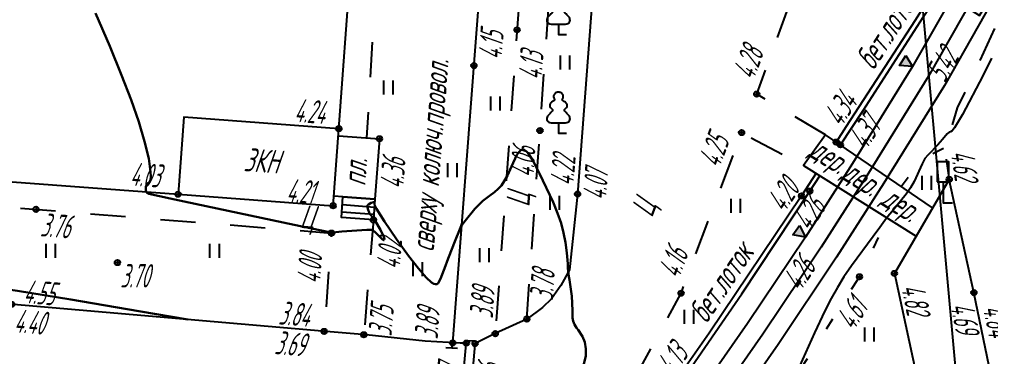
# Model space of a CAD drawing. Extents: x 1233805 to 1234355, y 654698 to 655114.
# Drawn here: x 1233990.83 to 1234032.35, y 654984 to 654998.42 of the extents above; entities that cross this region are included whole.
import ezdxf

# ---------------------------------------------------------------- set-up
doc = ezdxf.new("R2010")
doc.units = 0
doc.linetypes.add('ИИDash_05_15', pattern=[2, 0.5, -1.5])
doc.linetypes.add('ИИDash_15_15', pattern=[3, 1.5, -1.5])
for name, color, linetype, lineweight in [('ИИ_ВОДОПРОВОДЫ', 80, 'Continuous', 25), ('ИИ_ГОРИЗОНТАЛИ_ОСН', 32, 'Continuous', 25), ('ИИ_ГОРИЗОНТАЛИ_УТОЛЩ', 32, 'Continuous', 30), ('ИИ_ДОРОГИ_АД', 7, 'Continuous', 25), ('ИИ_ДОРОГИ_ЖД', 7, 'Continuous', 25), ('ИИ_ОГРАДЫ', 7, 'Continuous', 25), ('ИИ_ОТМЕТКИ', 7, 'Continuous', 25), ('ИИ_СООРУЖЕНИЕ', 7, 'Continuous', 25), ('ИИ_СТРОЕНИЕ', 7, 'Continuous', 25), ('ИИ_УГОДЬЯ', 7, 'Continuous', 25)]:
    doc.layers.add(name, color=color, linetype=linetype, lineweight=lineweight)
doc.styles.add('VNIPISIMPLEXCUR', font='simplex.shx', dxfattribs={"width": 0.8, "oblique": 15})
doc.styles.add('ГОСТ 2.304 КУРСИВ', font='cs_gost2304.shx', dxfattribs={"oblique": 15})
doc.linetypes.add('ИИ05155', pattern='A,0,[41,3dservice.shx,S=3,R=0,X=0,Y=0],-12', length=12)
doc.linetypes.add('ИИ054741_6', pattern='A,2,-0.5,[35,3dservice.shx,S=1,R=0,X=0,Y=0],-0.5,2', length=5)
doc.linetypes.add('ИИ251222', pattern='A,2,-2,3,-0.6,["В",VNIPISIMPLEXCUR,S=2,R=0,X=0,Y=-1],-2.8,3,-2,8,-2,8,-2,6', length=41.4)

# ---------------------------------------------------------------- blocks, each defined once
blk = doc.blocks.new('ИИ05401')
at = {"color": 0, "linetype": 'Continuous', "lineweight": 25}
for points in [[(-0.4, 1.2), (-0.4, 0)], [(0.4, 1.2), (0.4, 0)]]:
    blk.add_lwpolyline(points, dxfattribs=at)
blk = doc.blocks.new('ИИ053881')
at = {"color": 0, "linetype": 'Continuous', "lineweight": 25}
blk.add_lwpolyline([(0, 0.875), (0.129, 0.876), (0.342, 0.878), (0.479, 0.882), (0.614, 0.891), (0.726, 0.907), (0.816, 0.94), (0.906, 1), (0.956, 1.071), (0.983, 1.151), (0.991, 1.231), (0.986, 1.295), (0.963, 1.379), (0.932, 1.445), (0.884, 1.516), (0.798, 1.61), (0.719, 1.692), (0.646, 1.766), (0.575, 1.842), (0.536, 1.889), (0.511, 1.929), (0.501, 1.967), (0.504, 1.992), (0.518, 2.017), (0.545, 2.049), (0.608, 2.115), (0.679, 2.198), (0.732, 2.29), (0.745, 2.372), (0.736, 2.444), (0.709, 2.515), (0.672, 2.575), (0.633, 2.617), (0.596, 2.646), (0.548, 2.678), (0.495, 2.709), (0.408, 2.76), (0.363, 2.789), (0.336, 2.812), (0.324, 2.831), (0.321, 2.846), (0.325, 2.865), (0.335, 2.89), (0.353, 2.928), (0.372, 2.968), (0.4, 3.034), (0.413, 3.103), (0.412, 3.19), (0.398, 3.247), (0.363, 3.319), (0.32, 3.377), (0.284, 3.414), (0.246, 3.444), (0.181, 3.476), (0.125, 3.489), (0.07, 3.496), (0, 3.5), (-0.07, 3.496), (-0.125, 3.489), (-0.181, 3.476), (-0.246, 3.444), (-0.284, 3.414), (-0.32, 3.377), (-0.363, 3.319), (-0.398, 3.247), (-0.412, 3.19), (-0.413, 3.103), (-0.4, 3.034), (-0.372, 2.968), (-0.353, 2.928), (-0.335, 2.89), (-0.325, 2.865), (-0.321, 2.846), (-0.324, 2.831), (-0.336, 2.812), (-0.363, 2.789), (-0.408, 2.76), (-0.495, 2.709), (-0.548, 2.678), (-0.596, 2.646), (-0.633, 2.617), (-0.672, 2.575), (-0.709, 2.515), (-0.736, 2.444), (-0.745, 2.372), (-0.732, 2.29), (-0.679, 2.198), (-0.608, 2.115), (-0.545, 2.049), (-0.518, 2.017), (-0.504, 1.992), (-0.501, 1.967), (-0.511, 1.929), (-0.536, 1.889), (-0.575, 1.842), (-0.646, 1.766), (-0.719, 1.692), (-0.798, 1.61), (-0.884, 1.516), (-0.932, 1.445), (-0.963, 1.379), (-0.986, 1.295), (-0.991, 1.231), (-0.983, 1.151), (-0.956, 1.071), (-0.906, 1), (-0.816, 0.94), (-0.726, 0.907), (-0.614, 0.891), (-0.479, 0.882), (-0.342, 0.878), (-0.129, 0.876)], close=True, dxfattribs=at)
blk.add_lwpolyline([(0, 0.875), (0, 0), (0.7, 0)], dxfattribs=at)
blk = doc.blocks.new('ИИ052063')
at = {"color": 0, "linetype": 'Continuous', "lineweight": 25, "flags": 128}
blk.add_lwpolyline([(-0.5, 1.8), (-0.5, 1.8), (0.5, 1.8), (0.5, 1.8), (0.5, 3.5), (0.5, 3.5), (-0.5, 3.5), (-0.5, 3.5)], close=True, dxfattribs=at)
blk.add_lwpolyline([(0, 1.8), (0, 0), (0.8, 0)], dxfattribs=at)
blk = doc.blocks.new('PICKET')
at = {"color": 0, "linetype": 'Continuous', "lineweight": 25}
for p, q in [((-0.23, 0), (0.23, 0)), ((0, 0.23), (0, -0.23))]:
    blk.add_line(p, q, dxfattribs=at)
blk.add_circle((0, 0), 0.23, dxfattribs=at)
at = {"color": 0, "linetype": 'Continuous', "style": 'VNIPISIMPLEXCUR', "oblique": 15, "width": 0.8}
blk.add_attdef('OTMETKA', (1.25, 0.3), '', height=2, dxfattribs=at)
at = {"color": 8, "linetype": 'Continuous', "style": 'VNIPISIMPLEXCUR', "oblique": 15, "width": 0.8, "flags": 1}
blk.add_attdef('NOMER', (1.25, -2.7), '', height=2, dxfattribs=at)
blk = doc.blocks.new('ИИ05025')
at = {"linetype": 'Continuous', "lineweight": 25}
blk.add_hatch(color=0, dxfattribs=at).paths.add_polyline_path([(0.5, 1), (0, 0), (-0.5, 1)])
at = {"color": 0, "linetype": 'Continuous', "lineweight": 25}
blk.add_lwpolyline([(0.5, 1), (0, 0), (-0.5, 1)], close=True, dxfattribs=at)
at = {"color": 0, "linetype": 'Continuous', "style": 'VNIPISIMPLEXCUR', "oblique": 15, "width": 0.8}
blk.add_attdef('HEIGHT', (1.2, 0), '', height=2, dxfattribs=at)

msp = doc.modelspace()

# ---------------------------------------------------------------- linework, layer by layer
at = {"layer": 'ИИ_ВОДОПРОВОДЫ', "linetype": 'ИИ251222', "flags": 128}
msp.add_lwpolyline([(1234081.644, 654705.568), (1234070.764, 654790.266), (1234046.966, 654859.039), (1234040.104, 654881.715), (1234023.378, 655065.709), (1234024.557, 655086.806)], dxfattribs=at)
at = {"layer": 'ИИ_ГОРИЗОНТАЛИ_ОСН', "elevation": 4.5, "flags": 128}
msp.add_lwpolyline([(1234032.385, 654996.768), (1234032.013, 654996.002), (1234031.147, 654994.357), (1234030.803, 654993.782), (1234030.704, 654993.654), (1234030.638, 654993.613), (1234030.627, 654993.611), (1234030.57, 654993.591), (1234030.493, 654993.52), (1234030.286, 654993.289), (1234030.085, 654993.062), (1234029.675, 654992.625), (1234029.657, 654992.606), (1234029.536, 654992.476), (1234029.467, 654992.333), (1234029.428, 654992.244), (1234029.075, 654991.48), (1234028.927, 654991.209), (1234028.732, 654990.939), (1234028.129, 654990.194), (1234027.95, 654989.995), (1234027.908, 654989.946), (1234027.895, 654989.925), (1234027.618, 654989.522), (1234027.325, 654989.131), (1234026.401, 654987.878), (1234026.079, 654987.404), (1234025.802, 654986.958), (1234025.537, 654986.487), (1234025.263, 654985.953), (1234024.817, 654985.009), (1234024.178, 654983.583)], dxfattribs=at)
at = {"layer": 'ИИ_ГОРИЗОНТАЛИ_УТОЛЩ', "elevation": 4, "flags": 128}
for points in [[(1233994.091, 654998.682), (1233994.694, 654997.275), (1233995.204, 654996.029), (1233995.607, 654994.982), (1233995.933, 654994.043), (1233996.186, 654993.202), (1233996.36, 654992.473), (1233996.444, 654991.901), (1233996.45, 654991.705), (1233996.433, 654991.562), (1233996.394, 654991.47), (1233996.325, 654991.411), (1233996.288, 654991.384), (1233996.238, 654991.276), (1233996.236, 654991.101), (1233996.268, 654991.01), (1233996.367, 654990.961), (1233997.276, 654990.762), (1233997.875, 654990.636), (1234002.581, 654989.639), (1234004.086, 654989.319), (1234004.106, 654989.315), (1234004.221, 654989.304), (1234004.227, 654989.305), (1234004.619, 654989.352), (1234005.678, 654989.414), (1234005.912, 654989.416), (1234005.957, 654989.398), (1234006.003, 654989.354), (1234006.012, 654989.345), (1234006.297, 654989.063), (1234006.374, 654989.011), (1234006.421, 654989.004), (1234006.435, 654989.04), (1234006.415, 654989.119), (1234006.267, 654989.421), (1234006.038, 654989.805), (1234005.865, 654990.039), (1234005.803, 654990.121), (1234005.728, 654990.322), (1234005.717, 654990.394), (1234005.714, 654990.419), (1234005.713, 654990.423), (1234005.716, 654990.468), (1234005.753, 654990.51), (1234005.864, 654990.573), (1234005.97, 654990.609), (1234006.013, 654990.595), (1234006.018, 654990.528), (1234006.018, 654990.528), (1234006.032, 654990.452), (1234006.099, 654990.316), (1234006.443, 654989.772), (1234006.958, 654989.022), (1234007.471, 654988.311), (1234007.895, 654987.761), (1234008.217, 654987.386), (1234008.451, 654987.172), (1234008.544, 654987.116), (1234008.623, 654987.092), (1234008.687, 654987.099), (1234008.739, 654987.138), (1234008.827, 654987.321), (1234008.83, 654987.331), (1234009.041, 654987.883), (1234009.121, 654988.085), (1234009.293, 654988.525), (1234009.477, 654988.995), (1234009.627, 654989.379), (1234009.627, 654989.379), (1234009.71, 654989.592), (1234009.741, 654989.671), (1234009.745, 654989.682)], [(1234009.74, 654989.613), (1234009.889, 654989.81), (1234010.294, 654990.314), (1234010.647, 654990.663), (1234010.921, 654990.867), (1234011.144, 654991.029), (1234011.302, 654991.168), (1234011.44, 654991.321), (1234011.56, 654991.494), (1234011.696, 654991.745), (1234011.869, 654992.131), (1234012.102, 654992.624), (1234012.19, 654992.756), (1234012.271, 654992.831), (1234012.341, 654992.855), (1234012.414, 654992.841), (1234012.492, 654992.79), (1234012.576, 654992.701), (1234012.764, 654992.409), (1234013.046, 654991.862), (1234013.051, 654991.854), (1234013.06, 654991.836), (1234013.643, 654990.608), (1234013.838, 654990.128), (1234013.985, 654989.698), (1234014.091, 654989.298), (1234014.174, 654988.877), (1234014.233, 654988.441), (1234014.271, 654987.968), (1234014.282, 654987.775), (1234014.317, 654987.417), (1234014.342, 654987.279), (1234014.448, 654986.579), (1234014.471, 654985.971), (1234014.472, 654985.833), (1234014.481, 654985.653), (1234014.509, 654985.512), (1234014.564, 654985.375), (1234014.649, 654985.231), (1234014.718, 654985.137), (1234014.898, 654984.864), (1234015.003, 654984.612), (1234015.051, 654984.336), (1234015.04, 654984.034), (1234014.949, 654983.614)], [(1233998.027, 654985.58), (1233995.935, 654985.944), (1233993.027, 654986.442), (1233990.749, 654986.807), (1233988.927, 654987.067), (1233987.589, 654987.217), (1233986.643, 654987.264), (1233986.281, 654987.253), (1233985.995, 654987.219), (1233985.785, 654987.161), (1233985.646, 654987.081), (1233985.578, 654986.979), (1233985.571, 654986.842), (1233985.584, 654986.711), (1233985.589, 654986.666), (1233985.589, 654986.664), (1233985.589, 654986.657)]]:
    msp.add_lwpolyline(points, dxfattribs=at)
at = {"layer": 'ИИ_ДОРОГИ_АД', "flags": 128}
for points in [[(1234021.486, 655086.742), (1234021.86, 655086.227), (1234020.034, 655061.784), (1234018.936, 655046.839), (1234018.342, 655038.947), (1234017.711, 655030.375), (1234017.255, 655024.139), (1234016.403, 655013.482), (1234015.902, 655006.983), (1234014.695, 654990.95), (1234014.354, 654987.714), (1234013.98, 654987.044), (1234013.574, 654986.471), (1234013.195, 654986.1), (1234012.524, 654985.606), (1234011.173, 654984.979), (1234010.311, 654984.554)], [(1234029.866, 654990.357), (1234025.291, 654993.488), (1234024.355, 654992.174), (1234029.161, 654989.147)], [(1234017.124, 654960.154), (1234019.343, 654958.125), (1234027.123, 654966.861), (1234034.093, 654974.839), (1234031.636, 654986.736), (1234030.577, 654991.578)], [(1234030.577, 654991.578), (1234028.234, 654987.557), (1234030.788, 654975.724), (1234027.305, 654971.825)], [(1234009.937, 654984.575), (1234009.681, 654984.572), (1234008.173, 654984.651), (1234005.661, 654984.923), (1234003.771, 654985.082), (1233977.224, 654987.381), (1233966.461, 654988.283), (1233965.342, 654988.479)]]:
    msp.add_lwpolyline(points, dxfattribs=at)
at = {"layer": 'ИИ_ДОРОГИ_АД', "linetype": 'ИИDash_15_15', "flags": 128}
for points in [[(1234025.291, 654993.488), (1234022.35, 654995.226), (1234025.559, 655003.966), (1234028.65, 655011.926), (1234029.505, 655008.818), (1234031.442, 655002.156)], [(1234004.605, 655010.899), (1234004.513, 655009.77), (1234003.31, 655009.885), (1234002.764, 655001.781), (1234006.167, 655001.568), (1234005.673, 654993.356)], [(1234013.038, 655010.967), (1234011.173, 654984.979)], [(1234012.524, 654985.606), (1234014.291, 655010.895)], [(1234033.895, 655000.691), (1234032.725, 654998.469), (1234030.923, 654994.632), (1234030.578, 654993.484), (1234030.436, 654992.5), (1234030.577, 654991.578)], [(1234006.902, 654978.457), (1234010.802, 654978.255), (1234012.933, 654980.734), (1234014.883, 654981.246), (1234017.4, 654983.541), (1234019.117, 654986.708), (1234021.704, 654993.577), (1234024.355, 654992.174)], [(1233978.917, 654991.313), (1234004.177, 654989.278), (1234003.861, 654985.075)], [(1234005.967, 654989.842), (1234005.558, 654984.931)]]:
    msp.add_lwpolyline(points, dxfattribs=at)
at = {"layer": 'ИИ_ДОРОГИ_ЖД', "linetype": 'ИИ05155', "flags": 128}
msp.add_lwpolyline([(1234056.942, 655090.19), (1234056.854, 655089.205), (1234056.406, 655084.105), (1234055.956, 655079.572), (1234055.646, 655076.911), (1234055.304, 655074.333), (1234054.619, 655069.165), (1234053.863, 655064.2), (1234053.353, 655061.306), (1234052.529, 655056.897), (1234051.379, 655051.371), (1234050.325, 655046.877), (1234049.422, 655043.305), (1234048.454, 655039.697), (1234047.58, 655036.731), (1234046.039, 655031.861), (1234044.796, 655028.233), (1234043.622, 655025.049), (1234042.179, 655021.319), (1234039.198, 655014.351), (1234037.586, 655010.854), (1234035.853, 655007.29), (1234032.571, 655001.061), (1234029.694, 654995.996), (1234027.122, 654991.839), (1234025.105, 654988.674), (1234022.618, 654984.96), (1234017.595, 654977.758), (1234013.646, 654972.177), (1234008.65, 654965.136), (1234002.28, 654956.181), (1233998.731, 654951.199), (1233994.13, 654944.785), (1233986.376, 654933.838), (1233981.412, 654926.555), (1233978.949, 654922.759), (1233977.301, 654920.189), (1233975.515, 654917.285), (1233974.523, 654915.607), (1233972.599, 654912.296), (1233970.752, 654908.871), (1233969.264, 654906.111), (1233967.73, 654903.067), (1233965.856, 654899.173), (1233963.956, 654895.031), (1233962.058, 654890.564), (1233960.863, 654887.626), (1233960.088, 654885.632), (1233958.345, 654881.005), (1233956.808, 654876.534), (1233955.05, 654871.038), (1233952.603, 654862.181), (1233951.265, 654856.525), (1233950.235, 654851.466), (1233949.674, 654848.496), (1233949.074, 654844.738), (1233947.854, 654835.927), (1233947.007, 654828.506), (1233946.739, 654826.086), (1233946.179, 654820.687), (1233945.641, 654815.488), (1233945.346, 654812.686), (1233945.028, 654809.268), (1233944.413, 654802.921), (1233943.534, 654793.639), (1233940.158, 654750.714), (1233939.536, 654741.634), (1233937.407, 654709.458), (1233936.859, 654700.443)], dxfattribs=at)
at = {"layer": 'ИИ_ДОРОГИ_ЖД'}
for points in [[(1234031.874, 655001.443), (1234029.01, 654996.402), (1234026.449, 654992.262), (1234024.439, 654989.109), (1234021.962, 654985.409), (1234016.945, 654978.215), (1234012.997, 654972.637), (1234008.002, 654965.596), (1234001.632, 654956.641), (1233998.084, 654951.661), (1233993.482, 654945.247), (1233985.724, 654934.292)], [(1234033.26, 655000.684), (1234030.37, 654995.596), (1234027.787, 654991.421), (1234025.762, 654988.244), (1234023.266, 654984.517), (1234018.238, 654977.307), (1234014.287, 654971.724), (1234009.29, 654964.681), (1234002.92, 654955.726), (1233999.369, 654950.742), (1233994.769, 654944.33), (1233987.021, 654933.39)]]:
    msp.add_lwpolyline(points, dxfattribs=at)
at = {"layer": 'ИИ_ОГРАДЫ', "linetype": 'ИИ054741_6'}
msp.add_lwpolyline([(1234009.318, 654984.373), (1234009.355, 654984.585), (1234011.326, 655010.323), (1234004.256, 655010.928)], dxfattribs=at)
at = {"layer": 'ИИ_ОГРАДЫ', "flags": 128}
msp.add_lwpolyline([(1234009.068, 654984.391), (1234009.567, 654984.354)], dxfattribs=at)
at = {"layer": 'ИИ_СООРУЖЕНИЕ', "flags": 128}
for points in [[(1234025.925, 654993.055), (1234026.896, 654994.527), (1234029.461, 654998.509), (1234030.218, 654999.659), (1234031.879, 654998.585), (1234032.095, 654998.952), (1234030.191, 655000.071), (1234029.106, 654998.364), (1234026.175, 654993.837), (1234025.748, 654993.175)], [(1234024.887, 654991.839), (1234024.263, 654990.871), (1234020.311, 654985.003), (1234018.82, 654982.862), (1234018.988, 654982.732), (1234021.719, 654986.676), (1234024.62, 654991.077), (1234025.054, 654991.734)]]:
    msp.add_lwpolyline(points, dxfattribs=at)
msp.add_lwpolyline([(1234003.96, 654978.109), (1234007.229, 654978.954), (1234009.497, 654979.494), (1234009.586, 654980.794), (1234009.947, 654984.684), (1234010.321, 654984.669), (1234009.824, 654979.164), (1234004.036, 654977.764)], close=True, dxfattribs=at)
at = {"layer": 'ИИ_СТРОЕНИЕ'}
for points in [[(1233971.872, 655002.976), (1233971.537, 654998.462), (1233971.39, 654996.478), (1233971.125, 654992.906), (1233974.213, 654992.677), (1233975.435, 654992.586), (1233977.216, 654992.454), (1233978.992, 654992.322), (1233997.615, 654990.94), (1234004.245, 654990.448), (1234004.49, 654993.744), (1234004.993, 655000.518), (1234001.33, 655000.79), (1233996.872, 655001.121), (1233981.112, 655002.291)], [(1234004.245, 654990.448), (1234004.49, 654993.744), (1233997.86, 654994.237), (1233997.615, 654990.94)], [(1234006.033, 654990.728), (1234005.967, 654989.842), (1234004.598, 654989.943), (1234004.664, 654990.83)]]:
    msp.add_lwpolyline(points, close=True, dxfattribs=at)
for points in [[(1234004.468, 654993.445), (1234006.225, 654993.315), (1234006.033, 654990.728), (1234004.664, 654990.83), (1234004.276, 654990.859)], [(1234004.639, 654990.496), (1234006.008, 654990.395)], [(1234004.617, 654990.193), (1234005.986, 654990.091)]]:
    msp.add_lwpolyline(points, dxfattribs=at)
at = {"layer": 'ИИ_УГОДЬЯ', "linetype": 'ИИDash_05_15', "flags": 128}
for points in [[(1234028.521, 654991.278), (1234029.427, 654992.469), (1234030.507, 654992.992)], [(1234011.437, 654963.266), (1234013.03, 654966.755), (1234016.069, 654971.046), (1234021.32, 654978.881), (1234026.743, 654987.414), (1234027.957, 654989.905)]]:
    msp.add_lwpolyline(points, dxfattribs=at)

# ---------------------------------------------------------------- block references
at = {"layer": 'ИИ_ДОРОГИ_АД', "xscale": 0.5, "yscale": 0.5, "zscale": 0.5}
msp.add_blockref('ИИ052063', (1234030.313, 654990.573), dxfattribs=at)
at = {"layer": 'ИИ_ДОРОГИ_ЖД'}
ref = msp.add_blockref('ИИ05025', (1234029.01, 654996.402, 4.306), dxfattribs=dict(at, xscale=0.4999999999999996, yscale=0.4999999999999996, zscale=0.4999999999999996, rotation=58.08497888012052))
ref.add_attrib('OTMETKA', '5.42', (1234030.384, 654995.669, 4.306), dxfattribs={"layer": '0', "linetype": 'Continuous', "height": 1, "rotation": 60.4035, "style": 'ГОСТ 2.304 КУРСИВ', "oblique": 15, "width": 0.65})
ref = msp.add_blockref('ИИ05025', (1234024.439, 654989.109, 4.26), dxfattribs=dict(at, xscale=0.4999999999999996, yscale=0.4999999999999996, zscale=0.4999999999999996, rotation=53.9212904396066))
ref.add_attrib('OTMETKA', '4.26', (1234024.205, 654986.742, 4.26), dxfattribs={"layer": '0', "linetype": 'Continuous', "height": 1, "rotation": 56.1889, "style": 'ГОСТ 2.304 КУРСИВ', "oblique": 15, "width": 0.65})
at = {"layer": 'ИИ_ОТМЕТКИ'}
ref = msp.add_blockref('PICKET', (1234010.263, 654996.444, 4.149), dxfattribs=dict(at, xscale=0.5, yscale=0.5, zscale=0.5))
ref.add_attrib('OTMETKA', '4.15', (1234011.45, 654996.686, 4.149), dxfattribs={"layer": '0', "color": 0, "linetype": 'Continuous', "height": 1, "rotation": 85.6202, "style": 'ГОСТ 2.304 КУРСИВ', "oblique": 15, "width": 0.65})
ref = msp.add_blockref('PICKET', (1234012.106, 654997.973, 4.126), dxfattribs=dict(at, xscale=0.5, yscale=0.5, zscale=0.5))
ref.add_attrib('OTMETKA', '4.13', (1234013.16, 654995.817, 4.126), dxfattribs={"layer": '0', "color": 0, "linetype": 'Continuous', "height": 1, "rotation": 85.8956, "style": 'ГОСТ 2.304 КУРСИВ', "oblique": 15, "width": 0.65})
ref = msp.add_blockref('PICKET', (1234022.35, 654995.226, 4.278), dxfattribs=dict(at, xscale=0.5, yscale=0.5, zscale=0.5))
ref.add_attrib('OTMETKA', '4.28', (1234022.225, 654995.789, 4.278), dxfattribs={"layer": '0', "color": 0, "linetype": 'Continuous', "height": 1, "rotation": 69.8365, "style": 'ГОСТ 2.304 КУРСИВ', "oblique": 15, "width": 0.65})
ref = msp.add_blockref('PICKET', (1234025.748, 654993.175, 4.343), dxfattribs=dict(at, xscale=0.5, yscale=0.5, zscale=0.5))
ref.add_attrib('OTMETKA', '4.34', (1234025.967, 654993.779, 4.343), dxfattribs={"layer": '0', "color": 0, "linetype": 'Continuous', "height": 1, "rotation": 56.5881, "style": 'ГОСТ 2.304 КУРСИВ', "oblique": 15, "width": 0.65})
ref = msp.add_blockref('PICKET', (1234004.49, 654993.744, 4.239), dxfattribs=dict(at, xscale=0.5, yscale=0.5, zscale=0.5))
ref.add_attrib('OTMETKA', '4.24', (1234002.562, 654994.037, 4.239), dxfattribs={"layer": '0', "color": 0, "linetype": 'Continuous', "height": 1, "rotation": 355.7555, "style": 'ГОСТ 2.304 КУРСИВ', "oblique": 15, "width": 0.65})
ref = msp.add_blockref('PICKET', (1234025.925, 654993.055, 4.37), dxfattribs=dict(at, xscale=0.5, yscale=0.5, zscale=0.5))
ref.add_attrib('OTMETKA', '4.37', (1234027.015, 654992.786, 4.37), dxfattribs={"layer": '0', "color": 0, "linetype": 'Continuous', "height": 1, "rotation": 56.5881, "style": 'ГОСТ 2.304 КУРСИВ', "oblique": 15, "width": 0.65})
ref = msp.add_blockref('PICKET', (1234013.087, 654993.667, 4.056), dxfattribs=dict(at, xscale=0.5, yscale=0.5, zscale=0.5))
ref.add_attrib('OTMETKA', '4.06', (1234012.808, 654991.65, 4.056), dxfattribs={"layer": '0', "color": 0, "linetype": 'Continuous', "height": 1, "rotation": 86.0041, "style": 'ГОСТ 2.304 КУРСИВ', "oblique": 15, "width": 0.65})
ref = msp.add_blockref('PICKET', (1234021.704, 654993.577, 4.254), dxfattribs=dict(at, xscale=0.5, yscale=0.5, zscale=0.5))
ref.add_attrib('OTMETKA', '4.25', (1234020.752, 654992.025, 4.254), dxfattribs={"layer": '0', "color": 0, "linetype": 'Continuous', "height": 1, "rotation": 69.3661, "style": 'ГОСТ 2.304 КУРСИВ', "oblique": 15, "width": 0.65})
ref = msp.add_blockref('PICKET', (1234006.225, 654993.315, 4.358), dxfattribs=dict(at, xscale=0.5, yscale=0.5, zscale=0.5))
ref.add_attrib('OTMETKA', '4.36', (1234007.248, 654991.157, 4.358), dxfattribs={"layer": '0', "color": 0, "linetype": 'Continuous', "height": 1, "rotation": 85.7555, "style": 'ГОСТ 2.304 КУРСИВ', "oblique": 15, "width": 0.65})
ref = msp.add_blockref('PICKET', (1234030.577, 654991.578, 4.621), dxfattribs=dict(at, xscale=0.5, yscale=0.5, zscale=0.5))
ref.add_attrib('OTMETKA', '4.62', (1234030.635, 654992.741, 4.621), dxfattribs={"layer": '0', "color": 0, "linetype": 'Continuous', "height": 1, "rotation": 278.7285, "style": 'ГОСТ 2.304 КУРСИВ', "oblique": 15, "width": 0.65})
ref = msp.add_blockref('PICKET', (1233997.615, 654990.94, 4.034), dxfattribs=dict(at, xscale=0.5, yscale=0.5, zscale=0.5))
ref.add_attrib('OTMETKA', '4.03', (1233995.543, 654991.315, 4.034), dxfattribs={"layer": '0', "color": 0, "linetype": 'Continuous', "height": 1, "rotation": 355.7555, "style": 'ГОСТ 2.304 КУРСИВ', "oblique": 15, "width": 0.65})
ref = msp.add_blockref('PICKET', (1234014.695, 654990.95, 4.071), dxfattribs=dict(at, xscale=0.5, yscale=0.5, zscale=0.5))
ref.add_attrib('OTMETKA', '4.07', (1234015.912, 654990.678, 4.071), dxfattribs={"layer": '0', "color": 0, "linetype": 'Continuous', "height": 1, "rotation": 85.6961, "style": 'ГОСТ 2.304 КУРСИВ', "oblique": 15, "width": 0.65})
ref = msp.add_blockref('PICKET', (1234024.263, 654990.871, 4.198), dxfattribs=dict(at, xscale=0.5, yscale=0.5, zscale=0.5))
ref.add_attrib('OTMETKA', '4.20', (1234023.526, 654990.116, 4.198), dxfattribs={"layer": '0', "color": 0, "linetype": 'Continuous', "height": 1, "rotation": 56.0447, "style": 'ГОСТ 2.304 КУРСИВ', "oblique": 15, "width": 0.65})
ref = msp.add_blockref('PICKET', (1234004.245, 654990.448, 4.214), dxfattribs=dict(at, xscale=0.5, yscale=0.5, zscale=0.5))
ref.add_attrib('OTMETKA', '4.21', (1234002.222, 654990.614, 4.214), dxfattribs={"layer": '0', "color": 0, "linetype": 'Continuous', "height": 1, "rotation": 355.7555, "style": 'ГОСТ 2.304 КУРСИВ', "oblique": 15, "width": 0.65})
ref = msp.add_blockref('PICKET', (1234024.62, 654991.077, 4.258), dxfattribs=dict(at, xscale=0.5, yscale=0.5, zscale=0.5))
ref.add_attrib('OTMETKA', '4.26', (1234024.627, 654989.311, 4.258), dxfattribs={"layer": '0', "color": 0, "linetype": 'Continuous', "height": 1, "rotation": 56.0447, "style": 'ГОСТ 2.304 КУРСИВ', "oblique": 15, "width": 0.65})
ref = msp.add_blockref('PICKET', (1233991.547, 654990.296, 3.761), dxfattribs=dict(at, xscale=0.5, yscale=0.5, zscale=0.5))
ref.add_attrib('OTMETKA', '3.76', (1233991.711, 654989.147, 3.761), dxfattribs={"layer": '0', "color": 0, "linetype": 'Continuous', "height": 1, "rotation": 355.3923, "style": 'ГОСТ 2.304 КУРСИВ', "oblique": 15, "width": 0.65})
ref = msp.add_blockref('PICKET', (1234005.967, 654989.842, 4.022), dxfattribs=dict(at, xscale=0.5, yscale=0.5, zscale=0.5))
ref.add_attrib('OTMETKA', '4.02', (1234007.094, 654987.713, 4.022), dxfattribs={"layer": '0', "color": 0, "linetype": 'Continuous', "height": 1, "rotation": 85.2399, "style": 'ГОСТ 2.304 КУРСИВ', "oblique": 15, "width": 0.65})
ref = msp.add_blockref('PICKET', (1234004.177, 654989.278, 3.997), dxfattribs=dict(at, xscale=0.5, yscale=0.5, zscale=0.5))
ref.add_attrib('OTMETKA', '4.00', (1234003.691, 654987.099, 3.997), dxfattribs={"layer": '0', "color": 0, "linetype": 'Continuous', "height": 1, "rotation": 85.6951, "style": 'ГОСТ 2.304 КУРСИВ', "oblique": 15, "width": 0.65})
ref = msp.add_blockref('PICKET', (1234019.117, 654986.708, 4.161), dxfattribs=dict(at, xscale=0.5, yscale=0.5, zscale=0.5))
ref.add_attrib('OTMETKA', '4.16', (1234019.032, 654987.293, 4.161), dxfattribs={"layer": '0', "color": 0, "linetype": 'Continuous', "height": 1, "rotation": 69.3661, "style": 'ГОСТ 2.304 КУРСИВ', "oblique": 15, "width": 0.65})
ref = msp.add_blockref('PICKET', (1233995.025, 654988.017, 3.705), dxfattribs=dict(at, xscale=0.5, yscale=0.5, zscale=0.5))
ref.add_attrib('OTMETKA', '3.70', (1233995.145, 654986.954, 3.705), dxfattribs={"layer": '0', "color": 0, "linetype": 'Continuous', "height": 1, "style": 'ГОСТ 2.304 КУРСИВ', "oblique": 15, "width": 0.65})
ref = msp.add_blockref('PICKET', (1234012.524, 654985.606, 3.78), dxfattribs=dict(at, xscale=0.5, yscale=0.5, zscale=0.5))
ref.add_attrib('OTMETKA', '3.78', (1234013.639, 654986.381, 3.78), dxfattribs={"layer": '0', "color": 0, "linetype": 'Continuous', "height": 1, "rotation": 86.0041, "style": 'ГОСТ 2.304 КУРСИВ', "oblique": 15, "width": 0.65})
ref = msp.add_blockref('PICKET', (1234026.743, 654987.414, 4.611), dxfattribs=dict(at, xscale=0.5, yscale=0.5, zscale=0.5))
ref.add_attrib('OTMETKA', '4.61', (1234026.498, 654985.069, 4.611), dxfattribs={"layer": '0', "color": 0, "linetype": 'Continuous', "height": 1, "rotation": 57.5625, "style": 'ГОСТ 2.304 КУРСИВ', "oblique": 15, "width": 0.65})
ref = msp.add_blockref('PICKET', (1234028.234, 654987.557, 4.815), dxfattribs=dict(at, xscale=0.5, yscale=0.5, zscale=0.5))
ref.add_attrib('OTMETKA', '4.82', (1234028.512, 654986.978, 4.815), dxfattribs={"layer": '0', "color": 0, "linetype": 'Continuous', "height": 1, "rotation": 282.1779, "style": 'ГОСТ 2.304 КУРСИВ', "oblique": 15, "width": 0.65})
ref = msp.add_blockref('PICKET', (1234011.173, 654984.979, 3.885), dxfattribs=dict(at, xscale=0.5, yscale=0.5, zscale=0.5))
ref.add_attrib('OTMETKA', '3.89', (1234011.068, 654985.613, 3.885), dxfattribs={"layer": '0', "color": 0, "linetype": 'Continuous', "height": 1, "rotation": 85.8956, "style": 'ГОСТ 2.304 КУРСИВ', "oblique": 15, "width": 0.65})
ref = msp.add_blockref('PICKET', (1234031.636, 654986.736, 4.689), dxfattribs=dict(at, xscale=0.5, yscale=0.5, zscale=0.5))
ref.add_attrib('OTMETKA', '4.69', (1234030.618, 654986.192, 4.689), dxfattribs={"layer": '0', "color": 0, "linetype": 'Continuous', "height": 1, "rotation": 281.6711, "style": 'ГОСТ 2.304 КУРСИВ', "oblique": 15, "width": 0.65})
ref = msp.add_blockref('PICKET', (1233990.497, 654986.232, 4.4), dxfattribs=dict(at, xscale=0.5, yscale=0.5, zscale=0.5))
ref.add_attrib('OTMETKA', '4.40', (1233990.586, 654985.039, 4.4), dxfattribs={"layer": '0', "color": 0, "linetype": 'Continuous', "height": 1, "rotation": 355.0505, "style": 'ГОСТ 2.304 КУРСИВ', "oblique": 15, "width": 0.65})
ref = msp.add_blockref('PICKET', (1234005.558, 654984.931, 3.747), dxfattribs=dict(at, xscale=0.5, yscale=0.5, zscale=0.5))
ref.add_attrib('OTMETKA', '3.75', (1234006.74, 654984.856, 3.747), dxfattribs={"layer": '0', "color": 0, "linetype": 'Continuous', "height": 1, "rotation": 85.2399, "style": 'ГОСТ 2.304 КУРСИВ', "oblique": 15, "width": 0.65})
ref = msp.add_blockref('PICKET', (1234009.355, 654984.585, 3.891), dxfattribs=dict(at, xscale=0.5, yscale=0.5, zscale=0.5))
ref.add_attrib('OTMETKA', '3.89', (1234008.713, 654984.729, 3.891), dxfattribs={"layer": '0', "color": 0, "linetype": 'Continuous', "height": 1, "rotation": 85.6202, "style": 'ГОСТ 2.304 КУРСИВ', "oblique": 15, "width": 0.65})
ref = msp.add_blockref('PICKET', (1234003.861, 654985.075, 3.693), dxfattribs=dict(at, xscale=0.5, yscale=0.5, zscale=0.5))
ref.add_attrib('OTMETKA', '3.69', (1234001.717, 654984.109, 3.693), dxfattribs={"layer": '0', "color": 0, "linetype": 'Continuous', "height": 1, "rotation": 355.0505, "style": 'ГОСТ 2.304 КУРСИВ', "oblique": 15, "width": 0.65})
ref = msp.add_blockref('PICKET', (1234009.937, 654984.575, 3.872), dxfattribs=dict(at, xscale=0.5, yscale=0.5, zscale=0.5))
ref.add_attrib('OTMETKA', '3.87', (1234009.596, 654982.355, 3.872), dxfattribs={"layer": '0', "color": 0, "linetype": 'Continuous', "height": 1, "rotation": 84.8397, "style": 'ГОСТ 2.304 КУРСИВ', "oblique": 15, "width": 0.65})
ref = msp.add_blockref('PICKET', (1234010.311, 654984.554, 3.862), dxfattribs=dict(at, xscale=0.5, yscale=0.5, zscale=0.5))
ref.add_attrib('OTMETKA', '3.86', (1234011.296, 654982.367, 3.862), dxfattribs={"layer": '0', "color": 0, "linetype": 'Continuous', "height": 1, "rotation": 84.8397, "style": 'ГОСТ 2.304 КУРСИВ', "oblique": 15, "width": 0.65})
ref = msp.add_blockref('PICKET', (1234018.82, 654982.862, 4.132), dxfattribs=dict(at, xscale=0.5, yscale=0.5, zscale=0.5))
ref.add_attrib('OTMETKA', '4.13', (1234018.8, 654983.122, 4.132), dxfattribs={"layer": '0', "color": 0, "linetype": 'Continuous', "height": 1, "rotation": 55.1467, "style": 'ГОСТ 2.304 КУРСИВ', "oblique": 15, "width": 0.65})
at = {"layer": 'ИИ_УГОДЬЯ', "xscale": 0.5, "yscale": 0.5, "zscale": 0.5}
for name, p in [('ИИ053881', (1234013.875, 654997.772, -11.67)), ('ИИ05401', (1234014.154, 654996.27)), ('ИИ05401', (1234006.6, 654995.205)), ('ИИ05401', (1234011.175, 654994.518)), ('ИИ053881', (1234013.875, 654993.553, -11.67)), ('ИИ05401', (1234009.338, 654991.669)), ('ИИ05401', (1234029.601, 654991.126)), ('ИИ05401', (1234013.701, 654990.276)), ('ИИ05401', (1234021.437, 654990.145)), ('ИИ05401', (1233992.166, 654988.226)), ('ИИ05401', (1233999.166, 654988.226)), ('ИИ05401', (1234010.696, 654988.038)), ('ИИ05401', (1234007.855, 654987.438)), ('ИИ05401', (1234019.443, 654985.393)), ('ИИ05401', (1234027.151, 654984.639))]:
    msp.add_blockref(name, p, dxfattribs=at)

# ---------------------------------------------------------------- texts
at = {"layer": 'ИИ_ДОРОГИ_АД', "style": 'ГОСТ 2.304 КУРСИВ', "oblique": 15, "width": 0.8}
for s, rotation, p in [('дер.', 327.7905, (1234024.519, 654992.602)), ('пл.', 85.7555, (1234005.622, 654991.278)), ('дер.', 327.7905, (1234025.901, 654991.648)), ('Ц', 85.7769, (1234012.629, 654990.383)), ('Ц', 69.3661, (1234017.875, 654989.91)), ('дер.', 327.7905, (1234027.583, 654990.54)), ('Ц', 355.3144, (1234002.806, 654989.506))]:
    msp.add_text(s, height=1, rotation=rotation, dxfattribs=at).set_placement(p)
at = {"layer": 'ИИ_ОГРАДЫ', "style": 'ГОСТ 2.304 КУРСИВ', "oblique": 15, "width": 0.8}
msp.add_text('сверху колюч.провол.', height=1, rotation=85.5382, dxfattribs=at).set_placement((1234008.547, 654988.462))
at = {"layer": 'ИИ_ОТМЕТКИ', "style": 'ГОСТ 2.304 КУРСИВ', "oblique": 15, "width": 0.65}
for s, rotation, p in [('4.22', 85.6961, (1234014.518, 654991.285)), ('4.55', 355.0505, (1233990.99, 654986.291)), ('3.84', 355.0505, (1234001.889, 654985.377)), ('4.84', 281.6711, (1234032.006, 654986.094))]:
    msp.add_text(s, height=1, rotation=rotation, dxfattribs=at).set_placement(p)
at = {"layer": 'ИИ_СООРУЖЕНИЕ', "style": 'ГОСТ 2.304 КУРСИВ', "oblique": 15, "width": 0.8}
for rotation, p in [(57.0774, (1234027.339, 654996.196)), (56.0447, (1234020.201, 654985.367))]:
    msp.add_text('бет.лоток', height=1, rotation=rotation, dxfattribs=at).set_placement(p)
at = {"layer": 'ИИ_СТРОЕНИЕ', "style": 'ГОСТ 2.304 КУРСИВ', "oblique": 15, "width": 0.8}
msp.add_text('3КН', height=1, rotation=355.7555, dxfattribs=at).set_placement((1234000.396, 654991.934))

doc.saveas('drawing.dxf')
